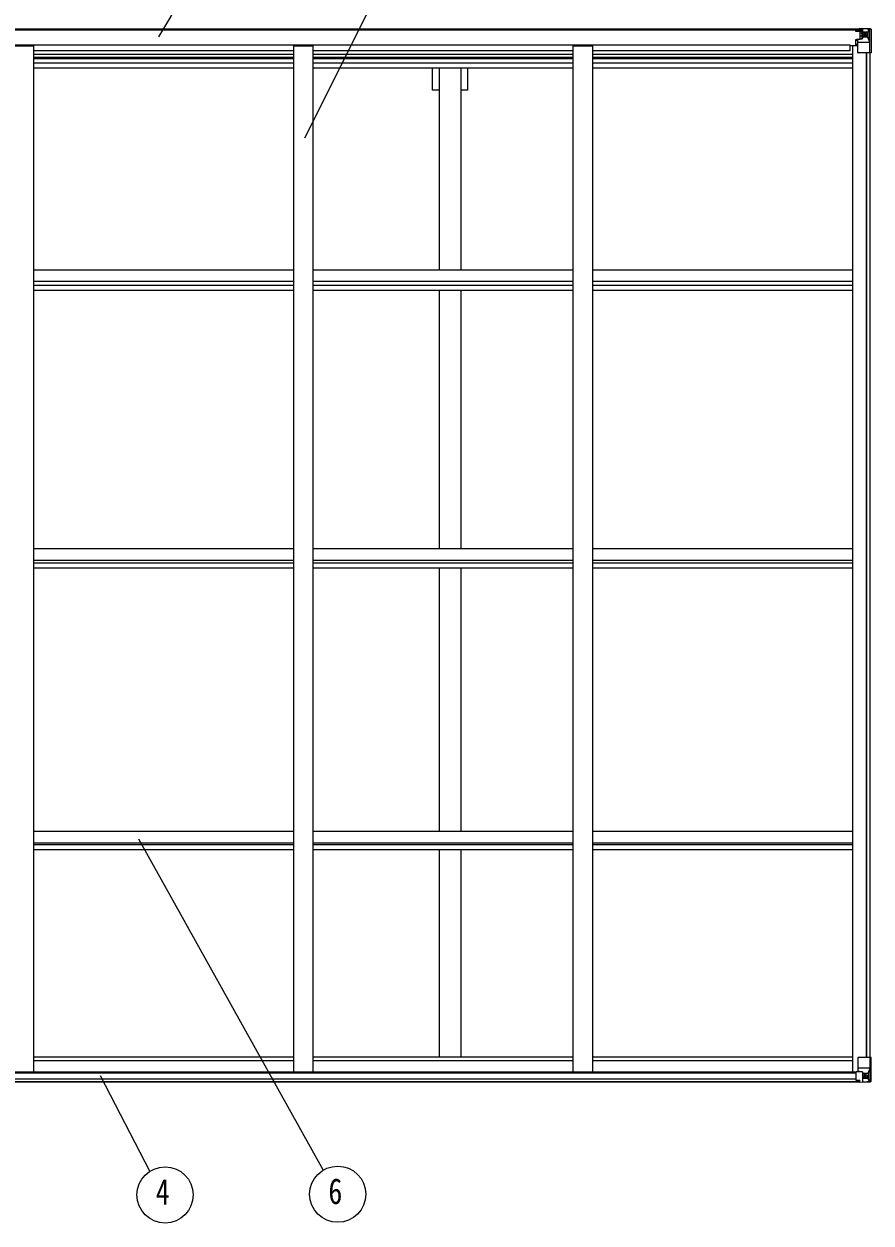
# Model space of a CAD drawing. Units: millimetres, scale not verified. Extents: x -10512 to 10512, y -7425 to 7425.
# Drawn here: x -255 to 1915, y 2213 to 5287 of the extents above; entities that cross this region are included whole.
import ezdxf
from ezdxf.enums import TextEntityAlignment as Align

# ---------------------------------------------------------------- set-up
doc = ezdxf.new("R2010")
doc.units = ezdxf.units.MM
doc.header["$LTSCALE"] = 30
for name, color, linetype in [('0-4_YKK_13', 4, 'Continuous'), ('0-5_YKK_A1', 4, 'Continuous'), ('0-6_YKK_D', 6, 'Continuous')]:
    doc.layers.add(name, color=color, linetype=linetype)
doc.styles.add('ＭＳ ゴシック', font='')
doc.styles.get('ＭＳ ゴシック').set_extended_font_data('MS Gothic')

msp = doc.modelspace()

# ---------------------------------------------------------------- linework, layer by layer
at = {"layer": '0-4_YKK_13'}
for p, q in [((1875.26, 5269.86), (1875.26, 5270.87)), ((1876.26, 5269.86), (1875.26, 5269.86)), ((1875.26, 5269.86), (1875.26, 5268.29)), ((1875.26, 5268.18), (1875.26, 5268.29)), ((1876.26, 5270.87), (1876.26, 5269.86)), ((1881.26, 5269.86), (1876.26, 5269.86)), ((1881.46, 5273.36), (1879.77, 5272.93)), ((1881.26, 5268.25), (1881.26, 5269.86)), ((1881.26, 5268.25), (1891.26, 5268.16)), ((1881.46, 5273.36), (1881.76, 5273.36)), ((1881.76, 5273.36), (1881.76, 5272.93)), ((1883.26, 5270.12), (1891.26, 5270.12)), ((1883.26, 5270.09), (1891.26, 5270.09)), ((1886.76, 5275.56), (1893.26, 5275.16)), ((1886.76, 5274.67), (1886.76, 5275.56)), ((1893.26, 5274.28), (1886.76, 5274.67)), ((1886.76, 5274.16), (1886.76, 5274.67)), ((1886.76, 5274.16), (1886.76, 5273.75)), ((1886.76, 5273.75), (1891.76, 5273.66)), ((1886.76, 5273.75), (1886.76, 5272.93)), ((1887.76, 5267.79), (1887.76, 5268.03)), ((1887.76, 5248.06), (1887.76, 5267.79)), ((1891.65, 5267.79), (1887.76, 5267.79)), ((1887.76, 5264.16), (1891.76, 5264.16)), ((1887.76, 5255.96), (1891.76, 5255.96)), ((1891.26, 5270.09), (1891.26, 5270.12)), ((1891.26, 5269.09), (1891.26, 5270.09)), ((1891.26, 5269.09), (1891.76, 5269.09)), ((1891.26, 5268.16), (1891.26, 5269.09)), ((1891.27, 5268.16), (1891.26, 5268.16)), ((1891.27, 5268), (1891.27, 5268.16)), ((1891.76, 5269.45), (1893.26, 5269.45)), ((1891.76, 5265.92), (1893.26, 5265.92)), ((1893.26, 5275.05), (1905.26, 5274.26)), ((1894.26, 5265.92), (1893.26, 5265.92)), ((1905.26, 5265.92), (1893.26, 5265.92)), ((1899.78, 5258.72), (1899.78, 5257.76)), ((1907.59, 5265.86), (1905.26, 5265.92)), ((1905.35, 5274.26), (1913.28, 5273.78)), ((1907.59, 5252.39), (1907.59, 5265.86)), ((1908.45, 5269.37), (1911.18, 5273.04)), ((1912.42, 5272.81), (1912.42, 5272.74)), ((1912.42, 5212.16), (1912.42, 5272.74)), ((1914.32, 5273.87), (1914.32, 5273.87)), ((1914.32, 5273.83), (1914.32, 5273.87)), ((1915.26, 5272.87), (1915.26, 5272.83)), ((1860.76, 5231.24), (1881.26, 5231.24)), ((1876.76, 5247.03), (1877.76, 5247.04)), ((1876.76, 5231.24), (1876.76, 5247.03)), ((1877.76, 5245.3), (1876.76, 5245.31)), ((1876.76, 5235.16), (1881.26, 5235.16)), ((1881.81, 5247.07), (1877.76, 5247.04)), ((1881.26, 5213.16), (1881.26, 5246.26)), ((1905.26, 5238.83), (1881.26, 5238.83)), ((1892.43, 5248.8), (1882.09, 5247.15)), ((1882.09, 5246.52), (1892.43, 5248.17)), ((1882.09, 5247.15), (1882.09, 5246.52)), ((1891.76, 5252.36), (1893.26, 5252.36)), ((1892.43, 5248.17), (1892.43, 5248.8)), ((1905.26, 5252.36), (1893.26, 5252.36)), ((1905.26, 5252.36), (1907.59, 5252.39)), ((1905.26, 5252.36), (1905.26, 5252.36)), ((1911.87, 5239.04), (1905.26, 5238.83)), ((1911.87, 5239.04), (1907.73, 5251.13)), ((1912.42, 5212.16), (1882.26, 5212.16)), ((1881.26, 2636.06), (1881.26, 2602.97)), ((1915.26, 2637.06), (1882.26, 2637.06)), ((1912.42, 2637.06), (1912.42, 2576.48)), ((1915.26, 2576.35), (1915.26, 2637.06)), ((1876.76, 2599.91), (1876.76, 2579.75)), ((1886.76, 2600.85), (1877.76, 2600.82)), ((1905.26, 2610.4), (1881.26, 2610.4)), ((1882.09, 2602.71), (1892.43, 2601.05)), ((1882.09, 2602.07), (1882.09, 2602.71)), ((1889.74, 2600.85), (1882.09, 2602.07)), ((1893.26, 2600.85), (1886.76, 2600.85)), ((1892.43, 2601.05), (1892.43, 2600.85)), ((1893.26, 2600.85), (1893.26, 2574.06)), ((1893.26, 2596.86), (1905.26, 2596.86)), ((1905.26, 2583.31), (1893.26, 2583.31)), ((1900.74, 2590.5), (1900.74, 2591.46)), ((1911.87, 2610.18), (1905.26, 2610.4)), ((1905.26, 2596.86), (1905.26, 2596.86)), ((1905.26, 2596.86), (1907.59, 2596.83)), ((1907.59, 2583.36), (1905.26, 2583.3)), ((1907.59, 2596.83), (1907.59, 2583.36)), ((1911.87, 2610.18), (1907.73, 2598.1)), ((1877.76, 2579.04), (1886.76, 2578.98)), ((1886.76, 2573.67), (1886.76, 2579.61)), ((1893.26, 2574.18), (1905.26, 2574.96)), ((1905.35, 2574.97), (1913.28, 2575.44)), ((1908.45, 2579.85), (1911.18, 2576.19)), ((1912.42, 2576.41), (1912.42, 2576.48)), ((1914.32, 2575.4), (1914.32, 2575.35))]:
    msp.add_line(p, q, dxfattribs=at)
for points in [[(1881.26, 5268.25), (1881.26, 5268.24), (1875.26, 5268.29)], [(1876.26, 5268.13), (1891.26, 5268), (1891.27, 5268)], [(1891.26, 5269.09), (1883.26, 5269.09), (1883.26, 5270.87)], [(1886.76, 5274.16), (1891.76, 5274.16), (1891.76, 5248.7)], [(1914.32, 5273.87), (1905.26, 5274.43), (1893.26, 5275.16), (1893.26, 5249.06)], [(1898.82, 5260.64), (1897.86, 5260.64), (1897.86, 5259.68), (1898.82, 5259.68)], [(1900.74, 5261.6), (1900.74, 5262.56), (1899.78, 5262.56), (1899.78, 5261.6)], [(1899.78, 5257.76), (1900.74, 5257.76), (1900.74, 5258.72)], [(1901.7, 5259.68), (1902.66, 5259.68), (1902.66, 5260.64), (1901.7, 5260.64)], [(1915.26, 5272.83), (1915.26, 5212.16), (1912.42, 5212.16)], [(1877.76, 5247.04), (1877.76, 5245.3), (1881.26, 5245.29)], [(1898.82, 2589.54), (1897.86, 2589.54), (1897.86, 2588.58), (1898.82, 2588.58)], [(1900.74, 2591.46), (1899.78, 2591.46), (1899.78, 2590.5)], [(1899.78, 2587.62), (1899.78, 2586.66), (1900.74, 2586.66), (1900.74, 2587.62)], [(1901.7, 2588.58), (1902.66, 2588.58), (1902.66, 2589.54), (1901.7, 2589.54)], [(1876.76, 2579.75), (1876.77, 2579.65), (1886.76, 2579.61)], [(1914.32, 2575.35), (1905.26, 2574.8), (1886.76, 2573.67)]]:
    msp.add_lwpolyline(points, dxfattribs=at)
for centre in [(1900.26, 5260.16), (1900.26, 2589.06)]:
    msp.add_circle(centre, 5.3, dxfattribs=at)
for centre, radius, start, end in [((1876.12, 5275.82), 7.69, 263.56574, 271.03001), ((1891.26, 5270.62), 0.5, 270.00309, 0.00198), ((1891.26, 5270.59), 0.5, 269.99891, 359.99891), ((1891.26, 5267.66), 0.5, 359.95536, 89.47105), ((1891.25, 5267.49), 0.513, 358.95293, 88.11972), ((1898.82, 5261.6), 0.96, 270, 0), ((1898.82, 5258.72), 0.96, 0, 90), ((1901.7, 5261.6), 0.96, 180, 270), ((1901.7, 5258.72), 0.96, 90, 180), ((1911.13, 5272.87), 1.28, 357.54105, 48.82169), ((1913.11, 5286.48), 12.7, 264.89689, 270.75534), ((1914.26, 5272.87), 0.999, 0.04917, 86.5576), ((1914.26, 5272.87), 1, 359.99921, 86.49983), ((1914.26, 5272.83), 0.999, 0.04917, 86.5576), ((1882.2, 5246.22), 0.937, 96.73234, 177.67791), ((1882.2, 5245.59), 0.937, 96.73234, 177.67791), ((1892.32, 5249.73), 0.937, 276.73234, 357.67791), ((1892.32, 5249.1), 0.937, 276.73234, 357.67791), ((1882.26, 5213.16), 1, 180, 270), ((1882.26, 2636.06), 1, 90, 180), ((1882.2, 2603.64), 0.937, 182.32209, 263.26766), ((1882.2, 2603), 0.937, 182.32209, 263.26766), ((1892.32, 2600.12), 0.937, 50.93398, 83.26766), ((1898.82, 2590.5), 0.96, 270, 0), ((1898.82, 2587.62), 0.96, 0, 90), ((1901.7, 2590.5), 0.96, 180, 270), ((1901.7, 2587.62), 0.96, 90, 180), ((1911.13, 2576.36), 1.28, 311.17831, 2.45895), ((1913.11, 2562.74), 12.7, 89.24466, 95.10311), ((1914.26, 2576.39), 0.999, 273.4424, 359.95083), ((1914.26, 2576.36), 0.999, 273.4424, 359.95083), ((1914.26, 2576.35), 1, 273.50017, 0.00079)]:
    msp.add_arc(centre, radius, start, end, dxfattribs=at)
for centre, major_axis, ratio, start_param, end_param in [((1987.01, 5265.92), (-81.75, 0), 0.061163, 6.2824128, 6.2831853), ((1910.46, 5265.78), (-0.03, 5), 0.573921, 0.7672717, 1.551125), ((1912.13, 5270.85), (0.02, 3), 0.466854, 0.125683, 0.7596956), ((1912.32, 5273.95), (-2, 0.12), 0.060933, 2.0712557, 3.1453404), ((1713.32, 5286.18), (-201, 12.36), 0.060933, 3.1453404, 3.145839), ((1909, 5252.41), (0, 3), 0.468246, 1.5772882, 2.0127935), ((1911.15, 5241.39), (-0.85, 2.32), 0.403757, 3.0087805, 3.9744392), ((1877.76, 2599.91), (-1, -0.021), 0.906239, 4.6936843, 6.2644806), ((1987.01, 2583.31), (-81.75, 0), 0.061163, 0, 0.0007725), ((1910.46, 2583.44), (-0.03, -5), 0.573921, 4.7320603, 5.5159136), ((1909, 2596.81), (0, -3), 0.468246, 4.2703918, 4.7058971), ((1911.15, 2607.83), (-0.85, -2.32), 0.403757, 2.3087461, 3.2744049), ((1877.76, 2579.75), (-1, 0.012), 0.707053, 0.1587743, 1.5795216), ((1912.13, 2578.37), (0.02, -3), 0.466854, 5.5234897, 6.1575023), ((1912.32, 2575.27), (-2, -0.12), 0.060933, 3.1378449, 4.2119296), ((1713.32, 2563.04), (-201, -12.36), 0.060933, 3.1373463, 3.1378449)]:
    msp.add_ellipse(centre, major_axis=major_axis, ratio=ratio, start_param=start_param, end_param=end_param, dxfattribs=at)
at = {"layer": '0-5_YKK_A1'}
for p, q in [((1891.76, 5272.93), (-3117.24, 5272.93)), ((1891.77, 5270.87), (-3117.24, 5270.87)), ((-3086.24, 5232.66), (1860.76, 5232.66)), ((-279.74, 5230.63), (-229.74, 5230.63)), ((-229.74, 2600.71), (-229.74, 5230.63)), ((436.26, 5230.63), (486.26, 5230.63)), ((436.26, 2600.71), (436.26, 5230.63)), ((486.26, 2600.71), (486.26, 5230.63)), ((1152.26, 5230.63), (1202.26, 5230.63)), ((1152.26, 2600.71), (1152.26, 5230.63)), ((1202.26, 2600.71), (1202.26, 5230.63)), ((1860.76, 5232.66), (1860.76, 5217.59)), ((1868.26, 2600.71), (1868.26, 5230.63)), ((1881.26, 5230.63), (1868.26, 5230.63)), ((436.26, 5217.59), (-229.74, 5217.59)), ((436.26, 5208.22), (-229.74, 5208.22)), ((-229.74, 5201.15), (436.26, 5201.15)), ((436.26, 5197.37), (-229.74, 5197.37)), ((1152.26, 5217.59), (486.26, 5217.59)), ((1152.26, 5208.22), (486.26, 5208.22)), ((486.26, 5201.15), (1152.26, 5201.15)), ((1152.26, 5197.37), (486.26, 5197.37)), ((1860.76, 5217.59), (1202.26, 5217.59)), ((1868.26, 5208.22), (1202.26, 5208.22)), ((1202.26, 5201.15), (1868.26, 5201.15)), ((1868.26, 5197.37), (1202.26, 5197.37)), ((1903.56, 2637.06), (1903.56, 5212.16)), ((1904.26, 2637.06), (1904.26, 5212.16)), ((1913.26, 2637.06), (1913.26, 5212.16)), ((436.26, 5186.02), (-229.74, 5186.02)), ((436.26, 5173.2), (-229.74, 5173.2)), ((1152.26, 5186.02), (486.26, 5186.02)), ((1152.26, 5173.2), (486.26, 5173.2)), ((809.76, 4655.63), (809.76, 5173.2)), ((864.76, 4655.63), (864.76, 5173.2)), ((882.46, 5116.93), (882.46, 5173.2)), ((1868.26, 5186.02), (1202.26, 5186.02)), ((1868.26, 5173.2), (1202.26, 5173.2)), ((882.46, 5116.93), (864.76, 5116.93)), ((436.26, 4655.63), (-229.74, 4655.63)), ((1152.26, 4655.63), (486.26, 4655.63)), ((1868.26, 4655.63), (1202.26, 4655.63)), ((436.26, 4626.66), (-229.74, 4626.66)), ((436.26, 4616.51), (-229.74, 4616.51)), ((1152.26, 4626.66), (486.26, 4626.66)), ((1152.26, 4616.51), (486.26, 4616.51)), ((1868.26, 4626.66), (1202.26, 4626.66)), ((1868.26, 4616.51), (1202.26, 4616.51)), ((436.26, 4603.67), (-229.74, 4603.67)), ((1152.26, 4603.67), (486.26, 4603.67)), ((809.76, 3940.85), (809.76, 4603.67)), ((864.76, 3940.85), (864.76, 4603.67)), ((1868.26, 4603.67), (1202.26, 4603.67)), ((436.26, 3940.85), (-229.74, 3940.85)), ((1152.26, 3940.85), (486.26, 3940.85)), ((1868.26, 3940.85), (1202.26, 3940.85)), ((436.26, 3911.41), (-229.74, 3911.41)), ((436.26, 3904.26), (-229.74, 3904.26)), ((1152.26, 3911.41), (486.26, 3911.41)), ((1152.26, 3904.26), (486.26, 3904.26)), ((1868.26, 3911.41), (1202.26, 3911.41)), ((1868.26, 3904.26), (1202.26, 3904.26)), ((436.26, 3891.3), (-229.74, 3891.3)), ((1152.26, 3891.3), (486.26, 3891.3)), ((809.76, 3216.94), (809.76, 3891.3)), ((864.76, 3216.94), (864.76, 3891.3)), ((1868.26, 3891.3), (1202.26, 3891.3)), ((436.26, 3216.94), (-229.74, 3216.94)), ((1152.26, 3216.94), (486.26, 3216.94)), ((1868.26, 3216.94), (1202.26, 3216.94)), ((436.26, 3187.18), (-229.74, 3187.18)), ((436.26, 3182.88), (-229.74, 3182.88)), ((436.26, 3169.87), (-229.74, 3169.87)), ((1152.26, 3187.18), (486.26, 3187.18)), ((1152.26, 3182.88), (486.26, 3182.88)), ((1152.26, 3169.87), (486.26, 3169.87)), ((809.76, 2637.95), (809.76, 3169.87)), ((864.76, 2637.95), (864.76, 3169.87)), ((1868.26, 3187.18), (1202.26, 3187.18)), ((1868.26, 3182.88), (1202.26, 3182.88)), ((1868.26, 3169.87), (1202.26, 3169.87)), ((435.68, 2628.82), (-230.32, 2628.82)), ((435.95, 2637.95), (-230.05, 2637.95)), ((1151.68, 2628.82), (485.68, 2628.82)), ((1151.95, 2637.95), (485.95, 2637.95)), ((1867.68, 2628.82), (1201.68, 2628.82)), ((1867.95, 2637.95), (1201.95, 2637.95)), ((-3102.78, 2600.71), (1877.3, 2600.71)), ((-3102.24, 2598.36), (1876.76, 2598.36)), ((-3102.24, 2582.7), (1876.76, 2582.7)), ((-3112.24, 2576.21), (1886.76, 2576.21)), ((-3112.24, 2575.27), (1886.76, 2575.27))]:
    msp.add_line(p, q, dxfattribs=at)
msp.add_lwpolyline([(809.76, 5116.93), (792.06, 5116.93), (792.06, 5173.2)], dxfattribs=at)
at = {"layer": '0-6_YKK_D'}
for p, q in [((90.21, 5253.21), (188.91, 5420.84)), ((464.66, 4995.1), (677.62, 5420.76)), ((38.41, 3197.99), (511.27, 2348.44)), ((-59.75, 2591.05), (67.42, 2345.65))]:
    msp.add_line(p, q, dxfattribs=at)
for centre in [(106.49, 2285.17), (548.82, 2287)]:
    msp.add_circle(centre, 72, dxfattribs=at)

# ---------------------------------------------------------------- texts
at = {"layer": '0-6_YKK_D', "style": 'ＭＳ ゴシック', "width": 0.8}
for s, p in [('4', (82.49, 2240.17)), ('6', (524.82, 2242))]:
    msp.add_text(s, height=65.98, dxfattribs=at).set_placement(p, align=Align.BOTTOM_LEFT)

doc.saveas('drawing.dxf')
